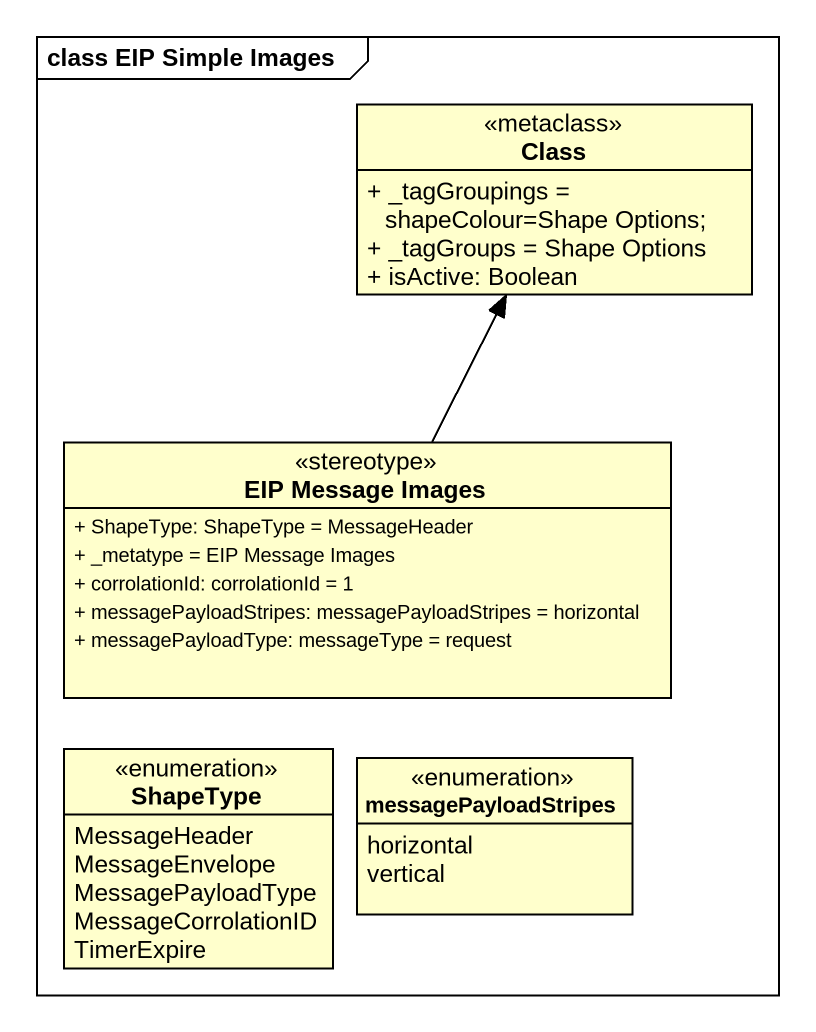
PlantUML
@startuml
mainframe class EIP Simple Images
hide circle
hide empty members
skinparam classAttributeIconSize 0
class "Class" as Class_ <<metaclass>> {
  + _tagGroupings = shapeColour=Shape Options;
  + _tagGroups = Shape Options
  + isActive: Boolean
}
class "EIP Message Images" as EIP_Message_Images <<stereotype>> {
  + ShapeType: ShapeType = MessageHeader
  + _metatype = EIP Message Images
  + corrolationId: corrolationId = 1
  + messagePayloadStripes: messagePayloadStripes = horizontal
  + messagePayloadType: messageType = request
}
enum ShapeType {
  MessageHeader
  MessageEnvelope
  MessagePayloadType
  MessageCorrolationID
  TimerExpire
}
enum messagePayloadStripes {
  horizontal
  vertical
}
EIP_Message_Images -up-> Class_
@enduml
